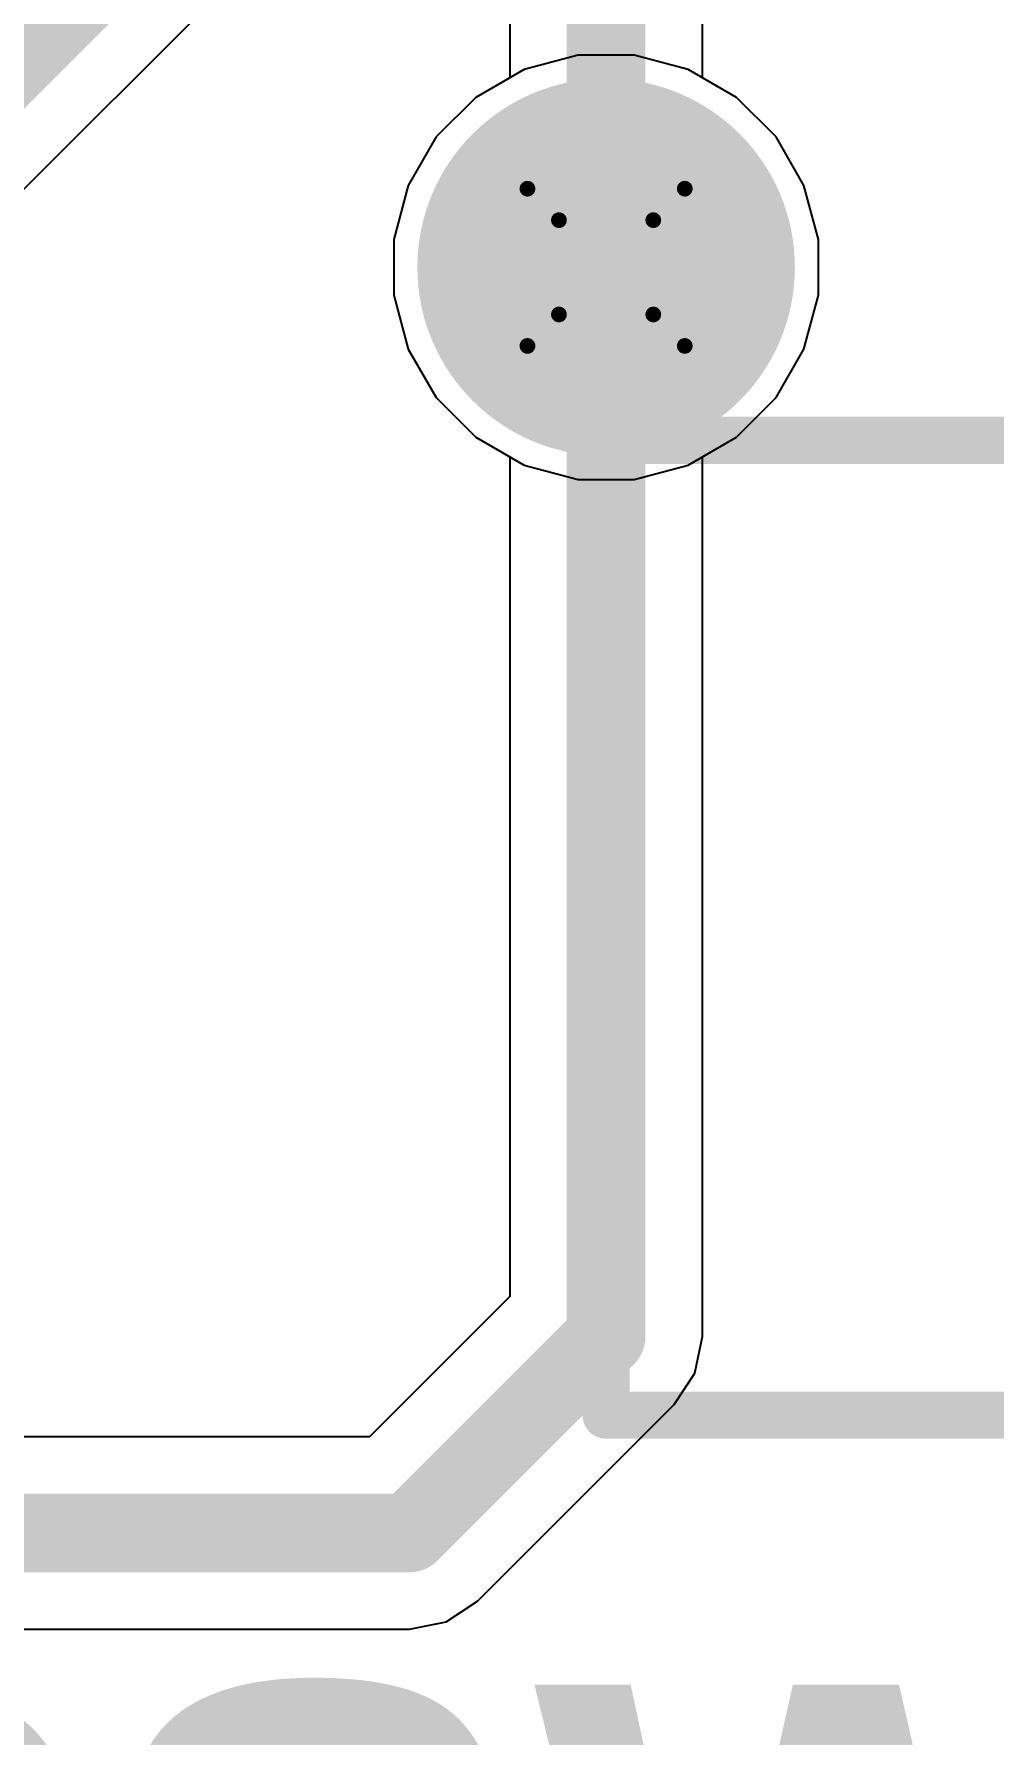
# Model space of a CAD drawing. Header units: inches. Extents: x 0 to 13.9, y -0.2 to 3.4.
# Drawn here: x 2.1773 to 2.2993, y 1.7223 to 1.9387 of the extents above; entities that cross this region are included whole.
import ezdxf

# ---------------------------------------------------------------- set-up
doc = ezdxf.new("R2010")
doc.units = ezdxf.units.IN
doc.header["$MEASUREMENT"] = 0
for name, color, linetype in [('Bottom Layer', 5, 'Continuous'), ('Bottom Solder', 6, 'Continuous'), ('Drill Drawing', 1, 'Continuous'), ('Layer 1', 16, 'Continuous'), ('Layer 2', 76, 'Continuous'), ('Mechanical 4', 56, 'Continuous'), ('Multi-Layer', 9, 'Continuous'), ('Pad Holes', 156, 'Continuous'), ('Top Layer', 1, 'Continuous'), ('Top Overlay', 2, 'Continuous'), ('Top Solder', 216, 'Continuous')]:
    doc.layers.add(name, color=color, linetype=linetype)
doc.styles.add('Arial_Bold', font='', dxfattribs={"height": 0.2})
doc.styles.get('Arial_Bold').set_extended_font_data('Arial', bold=True)

msp = doc.modelspace()

# ---------------------------------------------------------------- hatches: boundary and pattern name
at = {"layer": 'Bottom Layer'}
h = msp.add_hatch(color=5, dxfattribs=at)
edge = h.paths.add_edge_path()
edge.add_arc((2.25, 1.909), 0.02, 0, 360)
at = {"layer": 'Bottom Solder'}
h = msp.add_hatch(color=6, dxfattribs=at)
edge = h.paths.add_edge_path()
edge.add_arc((2.25, 1.909), 0.024, 0, 360)
at = {"layer": 'Layer 1'}
h = msp.add_hatch(color=16, dxfattribs=at)
edge = h.paths.add_edge_path()
edge.add_arc((2.25, 1.909), 0.02, 0, 360)
at = {"layer": 'Layer 2'}
h = msp.add_hatch(color=76, dxfattribs=at)
edge = h.paths.add_edge_path()
edge.add_arc((2.25, 1.909), 0.02, 0, 360)
at = {"layer": 'Mechanical 4'}
h = msp.add_hatch(color=56, dxfattribs=at)
edge = h.paths.add_edge_path()
edge.add_arc((2.25, 1.887), 0.0015, 0, 360)
h = msp.add_hatch(color=56, dxfattribs=at)
edge = h.paths.add_edge_path()
edge.add_arc((2.25, 1.887), 0.0015, 0, 360)
h = msp.add_hatch(color=56, dxfattribs=at)
edge = h.paths.add_edge_path()
edge.add_arc((2.25, 1.87), 0.0015, 0, 360)
h = msp.add_hatch(color=56, dxfattribs=at)
edge = h.paths.add_edge_path()
edge.add_arc((2.25, 1.78), 0.0015, 0, 360)
h = msp.add_hatch(color=56, dxfattribs=at)
edge = h.paths.add_edge_path()
edge.add_arc((2.25, 1.763), 0.0015, 0, 360)
h = msp.add_hatch(color=56, dxfattribs=at)
edge = h.paths.add_edge_path()
edge.add_arc((2.25, 1.763), 0.0015, 0, 360)
at = {"layer": 'Multi-Layer'}
h = msp.add_hatch(color=9, dxfattribs=at)
edge = h.paths.add_edge_path()
edge.add_arc((2.25, 1.909), 0.02, 0, 360)
at = {"layer": 'Pad Holes'}
h = msp.add_hatch(color=7, dxfattribs=at)
edge = h.paths.add_edge_path()
edge.add_arc((2.25, 1.909), 0.01, 0, 360)
h = msp.add_hatch(color=7, dxfattribs=at)
edge = h.paths.add_edge_path()
edge.add_arc((2.25, 1.887), 0.0015, 0, 360)
h = msp.add_hatch(color=7, dxfattribs=at)
edge = h.paths.add_edge_path()
edge.add_arc((2.25, 1.887), 0.0015, 0, 360)
h = msp.add_hatch(color=7, dxfattribs=at)
edge = h.paths.add_edge_path()
edge.add_arc((2.25, 1.87), 0.0015, 0, 360)
h = msp.add_hatch(color=7, dxfattribs=at)
edge = h.paths.add_edge_path()
edge.add_arc((2.25, 1.78), 0.0015, 0, 360)
h = msp.add_hatch(color=7, dxfattribs=at)
edge = h.paths.add_edge_path()
edge.add_arc((2.25, 1.763), 0.0015, 0, 360)
h = msp.add_hatch(color=7, dxfattribs=at)
edge = h.paths.add_edge_path()
edge.add_arc((2.25, 1.763), 0.0015, 0, 360)
at = {"layer": 'Top Layer'}
h = msp.add_hatch(color=1, dxfattribs=at)
edge = h.paths.add_edge_path()
edge.add_arc((2.25, 1.909), 0.02, 0, 360)
at = {"layer": 'Top Solder'}
h = msp.add_hatch(color=216, dxfattribs=at)
edge = h.paths.add_edge_path()
edge.add_arc((2.25, 1.909), 0.024, 0, 360)

# ---------------------------------------------------------------- linework, layer by layer
at = {"layer": 'Bottom Layer'}
for p, q in [((2.24645, 1.936), (2.23958, 1.93416)), ((2.25355, 1.936), (2.24645, 1.936)), ((2.26042, 1.93416), (2.25355, 1.936)), ((2.23958, 1.93416), (2.23342, 1.93061)), ((2.26658, 1.93061), (2.26042, 1.93416)), ((2.23342, 1.93061), (2.22839, 1.92558)), ((2.27161, 1.92558), (2.26658, 1.93061)), ((2.22839, 1.92558), (2.22484, 1.91942)), ((2.27516, 1.91942), (2.27161, 1.92558)), ((2.22484, 1.91942), (2.223, 1.91255)), ((2.277, 1.91255), (2.27516, 1.91942)), ((2.223, 1.91255), (2.223, 1.90545)), ((2.277, 1.90545), (2.277, 1.91255)), ((2.223, 1.90545), (2.22484, 1.89858)), ((2.27516, 1.89858), (2.277, 1.90545)), ((2.22484, 1.89858), (2.22839, 1.89242)), ((2.27161, 1.89242), (2.27516, 1.89858)), ((2.22839, 1.89242), (2.23342, 1.88739)), ((2.26658, 1.88739), (2.27161, 1.89242)), ((2.23342, 1.88739), (2.23958, 1.88384)), ((2.26042, 1.88384), (2.26658, 1.88739)), ((2.23958, 1.88384), (2.24645, 1.882)), ((2.25355, 1.882), (2.26042, 1.88384)), ((2.24645, 1.882), (2.25355, 1.882))]:
    msp.add_line(p, q, dxfattribs=at)
at = {"layer": 'Drill Drawing'}
for points in [[(2.24, 1.919, 0.002, 0.002, 0), (2.26, 1.919, 0.002, 0.002, 0)], [(2.24, 1.899, 0.002, 0.002, 0), (2.24, 1.919, 0.002, 0.002, 0)], [(2.26, 1.899, 0.002, 0.002, 0), (2.26, 1.919, 0.002, 0.002, 0)], [(2.244, 1.915, 0.002, 0.002, 0), (2.256, 1.915, 0.002, 0.002, 0)], [(2.244, 1.903, 0.002, 0.002, 0), (2.244, 1.915, 0.002, 0.002, 0)], [(2.256, 1.903, 0.002, 0.002, 0), (2.256, 1.915, 0.002, 0.002, 0)], [(2.244, 1.903, 0.002, 0.002, 0), (2.256, 1.903, 0.002, 0.002, 0)], [(2.24, 1.899, 0.002, 0.002, 0), (2.26, 1.899, 0.002, 0.002, 0)]]:
    msp.add_lwpolyline(points, format="xyseb", dxfattribs=at)
for points in [[(2.2395, 1.919, 0.001, 0.001, 1), (2.2405, 1.919, 0.001, 0.001, 1)], [(2.2395, 1.919, 0.001, 0.001, 1), (2.2405, 1.919, 0.001, 0.001, 1)], [(2.2595, 1.919, 0.001, 0.001, 1), (2.2605, 1.919, 0.001, 0.001, 1)], [(2.2595, 1.919, 0.001, 0.001, 1), (2.2605, 1.919, 0.001, 0.001, 1)], [(2.2435, 1.915, 0.001, 0.001, 1), (2.2445, 1.915, 0.001, 0.001, 1)], [(2.2435, 1.915, 0.001, 0.001, 1), (2.2445, 1.915, 0.001, 0.001, 1)], [(2.2555, 1.915, 0.001, 0.001, 1), (2.2565, 1.915, 0.001, 0.001, 1)], [(2.2555, 1.915, 0.001, 0.001, 1), (2.2565, 1.915, 0.001, 0.001, 1)], [(2.2435, 1.903, 0.001, 0.001, 1), (2.2445, 1.903, 0.001, 0.001, 1)], [(2.2435, 1.903, 0.001, 0.001, 1), (2.2445, 1.903, 0.001, 0.001, 1)], [(2.2555, 1.903, 0.001, 0.001, 1), (2.2565, 1.903, 0.001, 0.001, 1)], [(2.2555, 1.903, 0.001, 0.001, 1), (2.2565, 1.903, 0.001, 0.001, 1)], [(2.2395, 1.899, 0.001, 0.001, 1), (2.2405, 1.899, 0.001, 0.001, 1)], [(2.2395, 1.899, 0.001, 0.001, 1), (2.2405, 1.899, 0.001, 0.001, 1)], [(2.2595, 1.899, 0.001, 0.001, 1), (2.2605, 1.899, 0.001, 0.001, 1)], [(2.2595, 1.899, 0.001, 0.001, 1), (2.2605, 1.899, 0.001, 0.001, 1)]]:
    msp.add_lwpolyline(points, format="xyseb", close=True, dxfattribs=at)
at = {"layer": 'Layer 1'}
for p, q in [((2.26224, 1.93311), (2.26224, 2.31)), ((2.23776, 2.30493), (2.23776, 1.93311)), ((2.17445, 1.9174), (2.20965, 1.9526)), ((2.23776, 1.93311), (2.23342, 1.93061)), ((2.26658, 1.93061), (2.26224, 1.93311)), ((2.23342, 1.93061), (2.22839, 1.92558)), ((2.27161, 1.92558), (2.26658, 1.93061)), ((2.22839, 1.92558), (2.22484, 1.91942)), ((2.27516, 1.91942), (2.27161, 1.92558)), ((2.22484, 1.91942), (2.223, 1.91255)), ((2.277, 1.91255), (2.27516, 1.91942)), ((2.223, 1.91255), (2.223, 1.90545)), ((2.277, 1.90545), (2.277, 1.91255)), ((2.223, 1.90545), (2.22484, 1.89858)), ((2.27516, 1.89858), (2.277, 1.90545)), ((2.22484, 1.89858), (2.22839, 1.89242)), ((2.27161, 1.89242), (2.27516, 1.89858)), ((2.22839, 1.89242), (2.23342, 1.88739)), ((2.26658, 1.88739), (2.27161, 1.89242)), ((2.23342, 1.88739), (2.23958, 1.88384)), ((2.26042, 1.88384), (2.26658, 1.88739)), ((2.23958, 1.88384), (2.24645, 1.882)), ((2.25355, 1.882), (2.26042, 1.88384)), ((2.24645, 1.882), (2.25355, 1.882))]:
    msp.add_line(p, q, dxfattribs=at)
for points in [[(2.25, 1.909, 0.01, 0.01, 0), (2.25, 2.31, 0.01, 0.01, 0)], [(2.14875, 1.909, 0.01, 0.01, 0), (2.201, 1.96125, 0.01, 0.01, 0)]]:
    msp.add_lwpolyline(points, format="xyseb", dxfattribs=at)
msp.add_lwpolyline([(2.2475, 1.909, 0.005, 0.005, 1), (2.2525, 1.909, 0.005, 0.005, 1)], format="xyseb", close=True, dxfattribs=at)
at = {"layer": 'Layer 2'}
for p, q in [((2.24645, 1.936), (2.23958, 1.93416)), ((2.25355, 1.936), (2.24645, 1.936)), ((2.26042, 1.93416), (2.25355, 1.936)), ((2.23958, 1.93416), (2.23342, 1.93061)), ((2.26658, 1.93061), (2.26042, 1.93416)), ((2.23342, 1.93061), (2.22839, 1.92558)), ((2.27161, 1.92558), (2.26658, 1.93061)), ((2.22839, 1.92558), (2.22484, 1.91942)), ((2.27516, 1.91942), (2.27161, 1.92558)), ((2.22484, 1.91942), (2.223, 1.91255)), ((2.277, 1.91255), (2.27516, 1.91942)), ((2.223, 1.91255), (2.223, 1.90545)), ((2.277, 1.90545), (2.277, 1.91255)), ((2.223, 1.90545), (2.22484, 1.89858)), ((2.27516, 1.89858), (2.277, 1.90545)), ((2.22484, 1.89858), (2.22839, 1.89242)), ((2.27161, 1.89242), (2.27516, 1.89858)), ((2.22839, 1.89242), (2.23342, 1.88739)), ((2.26658, 1.88739), (2.27161, 1.89242)), ((2.23342, 1.88739), (2.23958, 1.88384)), ((2.26042, 1.88384), (2.26658, 1.88739)), ((2.23958, 1.88384), (2.24645, 1.882)), ((2.25355, 1.882), (2.26042, 1.88384)), ((2.24645, 1.882), (2.25355, 1.882))]:
    msp.add_line(p, q, dxfattribs=at)
at = {"layer": 'Mechanical 4'}
for points in [[(2.25, 1.87, 0.006, 0.006, 0), (2.25, 1.887, 0.006, 0.006, 0)], [(2.25, 1.887, 0.006, 0.006, 0), (2.48, 1.887, 0.006, 0.006, 0)], [(2.25, 1.763, 0.006, 0.006, 0), (2.25, 1.78, 0.006, 0.006, 0)], [(2.25, 1.763, 0.006, 0.006, 0), (2.48, 1.763, 0.006, 0.006, 0)]]:
    msp.add_lwpolyline(points, format="xyseb", dxfattribs=at)
for points in [[(2.2485, 1.887, 0.003, 0.003, 1), (2.2515, 1.887, 0.003, 0.003, 1)], [(2.2485, 1.887, 0.003, 0.003, 1), (2.2515, 1.887, 0.003, 0.003, 1)], [(2.2485, 1.87, 0.003, 0.003, 1), (2.2515, 1.87, 0.003, 0.003, 1)], [(2.2485, 1.78, 0.003, 0.003, 1), (2.2515, 1.78, 0.003, 0.003, 1)], [(2.2485, 1.763, 0.003, 0.003, 1), (2.2515, 1.763, 0.003, 0.003, 1)], [(2.2485, 1.763, 0.003, 0.003, 1), (2.2515, 1.763, 0.003, 0.003, 1)]]:
    msp.add_lwpolyline(points, format="xyseb", close=True, dxfattribs=at)
at = {"layer": 'Top Layer'}
for p, q in [((2.24645, 1.936), (2.23958, 1.93416)), ((2.25355, 1.936), (2.24645, 1.936)), ((2.26042, 1.93416), (2.25355, 1.936)), ((2.23958, 1.93416), (2.23342, 1.93061)), ((2.26658, 1.93061), (2.26042, 1.93416)), ((2.23342, 1.93061), (2.22839, 1.92558)), ((2.27161, 1.92558), (2.26658, 1.93061)), ((2.22839, 1.92558), (2.22484, 1.91942)), ((2.27516, 1.91942), (2.27161, 1.92558)), ((2.22484, 1.91942), (2.223, 1.91255)), ((2.277, 1.91255), (2.27516, 1.91942)), ((2.223, 1.91255), (2.223, 1.90545)), ((2.277, 1.90545), (2.277, 1.91255)), ((2.223, 1.90545), (2.22484, 1.89858)), ((2.27516, 1.89858), (2.277, 1.90545)), ((2.22484, 1.89858), (2.22839, 1.89242)), ((2.27161, 1.89242), (2.27516, 1.89858)), ((2.22839, 1.89242), (2.23342, 1.88739)), ((2.26658, 1.88739), (2.27161, 1.89242)), ((2.23342, 1.88739), (2.23776, 1.88489)), ((2.26224, 1.88489), (2.26658, 1.88739)), ((2.23776, 1.88489), (2.23776, 1.77807)), ((2.26224, 1.773), (2.26224, 1.88489)), ((2.23776, 1.77807), (2.21993, 1.76024)), ((2.2613, 1.76832), (2.26224, 1.773)), ((2.25865, 1.76435), (2.2613, 1.76832)), ((2.23365, 1.73935), (2.25865, 1.76435)), ((2.21993, 1.76024), (2.10931, 1.76024)), ((2.22968, 1.7367), (2.23365, 1.73935)), ((2.054, 1.73576), (2.225, 1.73576)), ((2.225, 1.73576), (2.22968, 1.7367))]:
    msp.add_line(p, q, dxfattribs=at)
for points in [[(2.25, 1.773, 0.01, 0.01, 0), (2.25, 1.909, 0.01, 0.01, 0)], [(2.225, 1.748, 0.01, 0.01, 0), (2.25, 1.773, 0.01, 0.01, 0)], [(2.054, 1.748, 0.01, 0.01, 0), (2.225, 1.748, 0.01, 0.01, 0)]]:
    msp.add_lwpolyline(points, format="xyseb", dxfattribs=at)
for points in [[(2.2475, 1.909, 0.005, 0.005, 1), (2.2525, 1.909, 0.005, 0.005, 1)], [(2.2475, 1.773, 0.005, 0.005, 1), (2.2525, 1.773, 0.005, 0.005, 1)], [(2.2475, 1.773, 0.005, 0.005, 1), (2.2525, 1.773, 0.005, 0.005, 1)], [(2.2225, 1.748, 0.005, 0.005, 1), (2.2275, 1.748, 0.005, 0.005, 1)], [(2.2225, 1.748, 0.005, 0.005, 1), (2.2275, 1.748, 0.005, 0.005, 1)]]:
    msp.add_lwpolyline(points, format="xyseb", close=True, dxfattribs=at)

# ---------------------------------------------------------------- texts
at = {"layer": 'Top Overlay', "style": 'Arial_Bold'}
msp.add_text('PSWMON', height=0.06, dxfattribs=at).set_placement((2.129, 1.6687))

doc.saveas('drawing.dxf')
